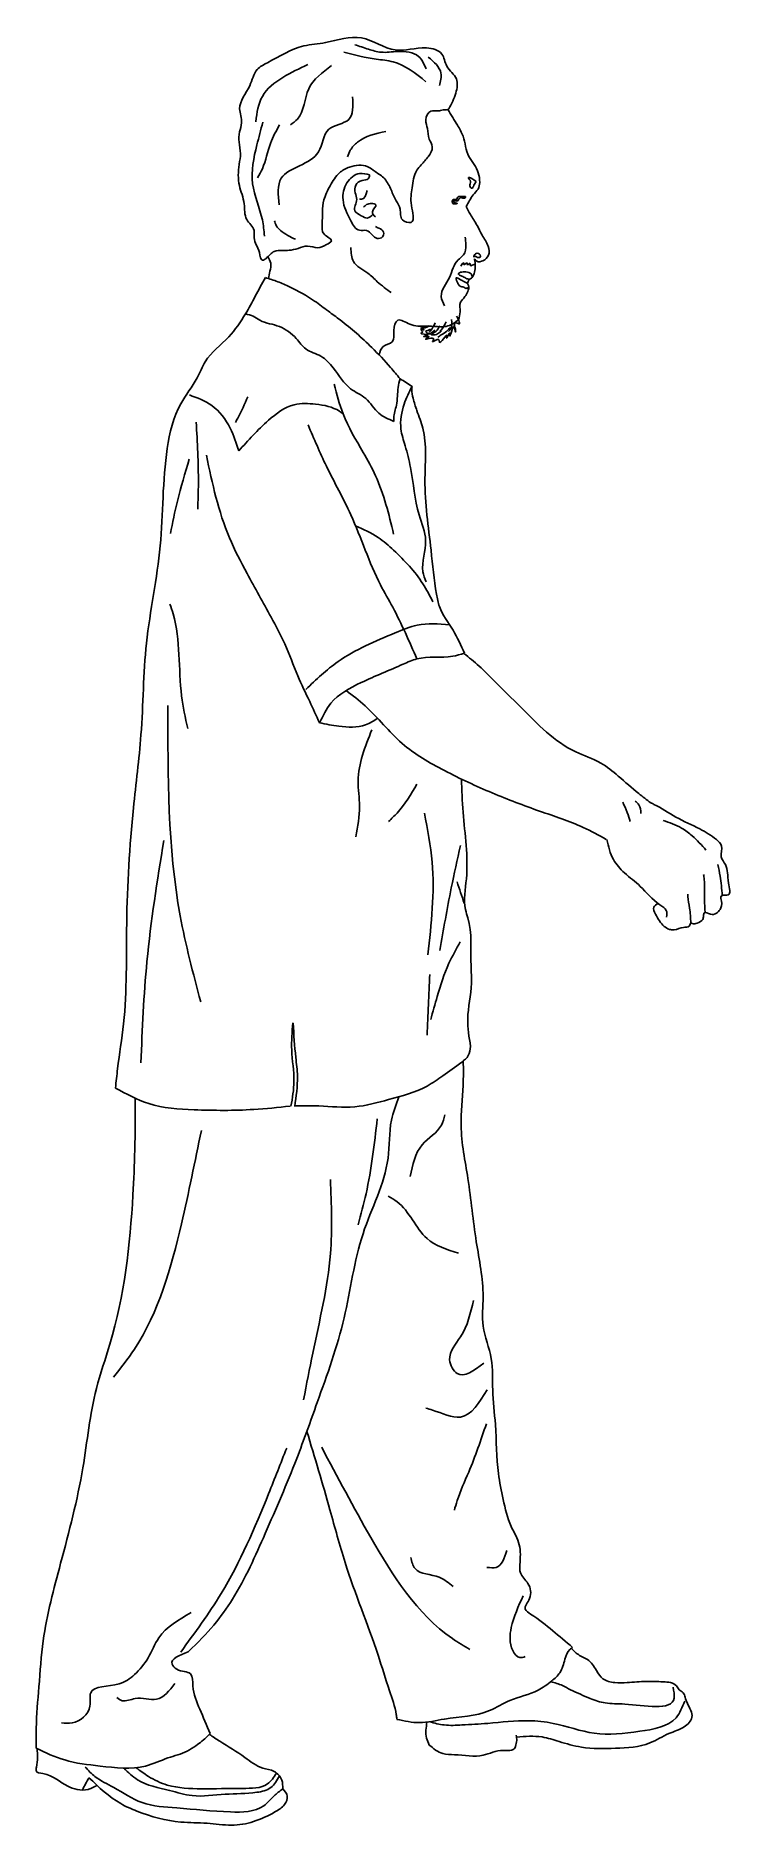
# Model space of a CAD drawing. Header units: metres. Extents: x -178 to 500, y -1 to 1743.
import ezdxf

# ---------------------------------------------------------------- set-up
doc = ezdxf.new("R2010")
doc.units = ezdxf.units.M
doc.layers.add('ceco.net 235', color=7, linetype='Continuous')

msp = doc.modelspace()

# ---------------------------------------------------------------- linework, layer by layer
at = {"layer": 'ceco.net 235', "start_tangent": (0.505609, 0.862763), "end_tangent": (0.505609, 0.862763)}
msp.add_spline([(224.5, 1671.7), (231.4, 1687), (232, 1700.9), (222.6, 1713.2), (217.9, 1725), (202.8, 1730.9), (172.5, 1729), (139.5, 1740.8), (104.6, 1736.2), (83.5, 1732.9), (47.9, 1716.5), (38, 1709.9), (30.7, 1694.1), (20.9, 1671.7), (22.8, 1657.9), (20.8, 1649.1), (20.4, 1639.2), (21.7, 1628), (20.4, 1617.5), (20.7, 1596.8), (25.3, 1579.2), (27.8, 1563.8), (34.9, 1553.2), (35.1, 1545.9), (40.1, 1531.5), (43.3, 1524), (46.3, 1525.6), (54.6, 1532.7), (62.4, 1533.6), (69, 1533.8), (77.9, 1535.6), (87.1, 1537.9), (96.9, 1536.3), (105.4, 1539.3), (110.2, 1543), (103.1, 1549.6), (101.3, 1559.4), (102.9, 1582.8), (109.1, 1596.7), (118.2, 1609.3), (127.8, 1614.8), (145.7, 1615.2), (152.8, 1610.6), (162.2, 1603.3), (168.4, 1592.6), (173.4, 1582), (177.1, 1574), (179.4, 1563.5), (187.8, 1561), (188.2, 1577.5), (188.8, 1594.8), (193.5, 1611.7), (197.8, 1617), (204.5, 1625), (208.5, 1634.6), (205.6, 1642.2), (203.9, 1652.3), (202.2, 1660.9), (207.1, 1669.2), (214.3, 1669.6), (219.1, 1670.5), (224.5, 1671.7)], degree=3, dxfattribs=at)
at = {"layer": 'ceco.net 235'}
for points in [[(202.4, 1698), (170.3, 1717.4), (154, 1720), (122.4, 1726.9)], [(202.6, 1710.5), (195.2, 1722.7), (174.9, 1727.5), (158.6, 1726.8), (146.4, 1729.7), (133.1, 1734.1)], [(87.2, 1714.8), (63, 1702.2), (43, 1683.8), (36.7, 1659.1)], [(110.3, 1713.7), (88.2, 1691.1), (77.2, 1661.7), (70.3, 1655.9)], [(215.6, 1694.2), (217, 1706.4), (204.5, 1722)], [(130.8, 1683.2), (127.1, 1661.2), (107.7, 1651.7), (97.7, 1629.6), (61.4, 1603.9), (59.3, 1578.1)], [(45.1, 1547.7), (43, 1563.4), (33.5, 1598.6), (37.7, 1636.5), (43.5, 1658.5)], [(241.6, 1576.6), (244.9, 1582.3), (248.3, 1587.9), (253.1, 1593.4), (254.7, 1600), (249.3, 1617.5), (244.1, 1625.3), (238.5, 1644.9), (233, 1655.6), (223.8, 1670.9)], [(59.8, 1655.9), (50.9, 1638), (43, 1613.3), (38.2, 1604.4)], [(163.4, 1649.6), (135.6, 1639.1), (128.7, 1631.2), (126.1, 1624.9)], [(147.5, 1607.2), (137.7, 1608.6), (125.3, 1599.4), (121.6, 1583.1), (129.2, 1562.4), (137.7, 1553.3), (144.6, 1553), (150.1, 1548.7), (154.9, 1545.4), (160, 1546.8), (161.1, 1551.4), (156.5, 1555.3), (153.1, 1556.9)], [(147.5, 1607.2), (146.2, 1603.5), (140.2, 1601.9), (134, 1597.1), (133.5, 1589.8), (134.9, 1583.3), (133.1, 1572.3), (139.3, 1567.5), (145.2, 1565.2), (150.9, 1568.9)], [(251.1, 1600.8), (246.5, 1603.9), (243.8, 1604.7), (245.9, 1600.8), (245.1, 1596.5), (247, 1594.2), (249.1, 1597.1), (251.2, 1600.8)], [(145, 1591.9), (139.7, 1583.6), (137.5, 1583.9)], [(153.3, 1566.3), (150.3, 1571.4), (153.5, 1578), (149.4, 1579.4), (144.6, 1578.3), (141.6, 1575.7)], [(241, 1586.3), (239, 1586.1), (236, 1586.2), (233.2, 1585.3), (232.2, 1583.2), (229.3, 1583.3), (227.9, 1581.3), (229.3, 1581.7), (231.2, 1581.9), (233.2, 1581.9), (234.9, 1584.3), (235.8, 1585), (239, 1584.5), (240.4, 1584.9), (241, 1586.3)], [(228, 1581.3), (228.5, 1579.5), (231.7, 1579.1), (232.9, 1579.5), (229.9, 1580.4), (229.5, 1581.7)], [(249.6, 1525.5), (252, 1523.1), (257.8, 1523.6), (263.2, 1528.9), (263, 1537.8), (257.1, 1548.5), (252.2, 1558), (245.6, 1568.7), (241.6, 1576.6)], [(75.3, 1544.5), (60.8, 1553), (56.6, 1557.8), (54.8, 1562.6)], [(168.6, 1492.5), (155, 1503.2), (145.7, 1511.6), (131.7, 1522.8), (129.3, 1536.4)], [(220.4, 1479.6), (217.3, 1488.9), (225.3, 1507.4), (233.6, 1524.4), (238.9, 1529.3), (241.2, 1539.1), (240.6, 1546.7)], [(236.3, 1518.3), (239, 1521.4), (239.4, 1519.9), (242.2, 1521.4), (242.9, 1519.7), (245, 1521), (245.6, 1518.8), (248.2, 1519.7), (250.3, 1519.8)], [(242, 1506.1), (245.6, 1505.9), (247.8, 1507.9), (249.8, 1512.4), (250.3, 1519.3), (249.8, 1524.6), (249.6, 1525.5)], [(248.9, 1528), (251.3, 1530.7), (255.2, 1529.2), (255.3, 1527.2), (252.5, 1526.8), (250.8, 1527.7), (248.3, 1527.7)], [(46, 1507.2), (36.1, 1489), (26.6, 1471.8), (10.3, 1449.6), (-12.6, 1425.2), (-20.6, 1409.4), (-36.4, 1384.3), (-49.6, 1340.8), (-56.5, 1245.7), (-69.8, 1151), (-75.2, 1061.6), (-82.5, 990.4), (-89.1, 877.9), (-92.2, 780), (-98, 736.2), (-100, 717.5)], [(46, 1507.2), (58, 1503.2), (69.6, 1498.1), (93.9, 1484.3), (107.3, 1474.4), (118.7, 1466), (149.6, 1439), (167.9, 1419.6), (177.1, 1408.6)], [(232, 1504.4), (231.8, 1507), (235.9, 1505.1), (239.3, 1503.5), (241.9, 1502.1)], [(244.1, 1498.1), (241.2, 1496.7), (239.3, 1497.7), (235.6, 1498.7), (233.3, 1501.7), (232, 1504.4)], [(242, 1506.1), (238.2, 1508.2), (234.9, 1509.7), (233.9, 1510.4), (236.1, 1512.4)], [(234, 1466.1), (235.6, 1473.8), (236, 1483.1), (240.3, 1488.6), (243, 1493.5), (243.8, 1499.6), (241.9, 1502.1)], [(236.1, 1512.4), (241.3, 1512.7), (246.3, 1510.8), (247.5, 1507.6)], [(242.8, 1501.1), (243.5, 1503.5), (244.6, 1505.7)], [(171.2, 1367.1), (156.5, 1375), (143.7, 1389.3), (129, 1398.9), (112.1, 1419.1), (100.1, 1430.5), (85.4, 1437.7), (76, 1447.8), (59.6, 1459.5), (40.7, 1465.6), (34.1, 1469.5), (26.6, 1471.8)], [(156.9, 1431.6), (160.8, 1440.1), (169.5, 1444.7), (171, 1455.5), (175, 1465.6), (186.6, 1461.8), (202, 1459.8)], [(205.5, 1460.2), (199.8, 1458.1), (197.5, 1457.9), (200.6, 1456.4), (197.5, 1456.4), (199, 1454.2), (197.5, 1453), (204.1, 1451.4), (200.2, 1449.7), (205.3, 1449.5), (202, 1447.3), (209.9, 1447.4), (208.7, 1444.8), (214.8, 1446.8), (215.4, 1444.2), (222.9, 1450.7), (222.5, 1448.1), (225.6, 1453.2), (225.6, 1450.5), (229.9, 1459.7), (231.3, 1454.2), (231.1, 1463.2), (234.5, 1462), (232.2, 1469.7)], [(202, 1459.8), (205.1, 1459.9), (216.4, 1459.3), (223.8, 1460.1), (234, 1466.1)], [(227.3, 1466.3), (226.4, 1457.2), (224.4, 1454.7)], [(206.8, 1456.9), (201.8, 1454.6)], [(210.9, 1456), (204.8, 1452.4), (201.8, 1454.6)], [(211.3, 1463.1), (206.5, 1455), (205.1, 1453.6)], [(217.5, 1455.2), (213.7, 1452.4), (209.1, 1451.3), (207.2, 1451.9)], [(215.8, 1460.3), (213.3, 1455.9), (208.3, 1452.5)], [(217.2, 1451.3), (213.8, 1449)], [(221.9, 1464.2), (217.8, 1456.9), (216, 1455)], [(225.8, 1458.6), (222.6, 1454.9), (217.2, 1451.3)], [(113.1, 1403.3), (121.6, 1374.4), (141.2, 1336.8), (153.3, 1314), (170.9, 1257.2)], [(177.1, 1408.6), (175.3, 1400.2), (173.6, 1382.8), (171, 1370.5), (171.2, 1367.1)], [(188.8, 1401.2), (177.1, 1408.6)], [(182.2, 1343.4), (178, 1359.7), (181.1, 1383.9), (188.8, 1401.2)], [(239.8, 1141.1), (228.7, 1163.7), (215.5, 1186.6), (212.6, 1198.7), (207.3, 1241.5), (201.4, 1310.4), (199.3, 1360.4), (193.5, 1377.6), (189.8, 1389.7), (188.5, 1397.9), (188.8, 1401.2)], [(-28.1, 1392.8), (-6.2, 1382.5), (11.6, 1360.5), (20.1, 1338.3)], [(28.9, 1390.9), (19.1, 1370.3), (16.8, 1366.1)], [(20.1, 1338.3), (48.9, 1368.1), (74, 1383.3), (94.9, 1383.8), (118, 1377), (121.6, 1374.4)], [(-21.4, 1366.4), (-19.3, 1306.9), (-19.9, 1281.4)], [(193.5, 1135.6), (170, 1185.9), (158.1, 1207.7), (129.2, 1276), (105.4, 1323.5), (87.6, 1363.6)], [(202.5, 1210.6), (199.4, 1220.6), (202, 1250.9), (195.7, 1276), (187.3, 1322), (182.2, 1343.4)], [(-46.5, 1257.9), (-39.7, 1289.2), (-28.2, 1330.4)], [(-11.5, 1334), (10.9, 1253.7), (28.2, 1218.8), (51.5, 1176.3), (64.9, 1150.3), (77.5, 1119.1), (89.1, 1094.1), (98.7, 1073.3)], [(133.8, 1265.3), (155.7, 1254), (170.9, 1241.5), (199.3, 1208.9), (209.1, 1191.3)], [(-29.7, 1067.9), (-35.6, 1099.5), (-43.9, 1179.5), (-47, 1189)], [(98.7, 1073.3), (109.8, 1092.4), (139.2, 1112.5), (180.3, 1130.5), (193.5, 1135.6), (228.4, 1138.2), (239.8, 1141.1)], [(124.6, 1104.8), (143.1, 1089.9), (179.1, 1053.3), (220.4, 1026.8), (267, 1005), (313.1, 987.3), (355.6, 971.4), (378, 959.7)], [(-17, 801.4), (-37, 885.4), (-48.9, 1090.3)], [(149.7, 1066.5), (136.3, 1016.7), (137.7, 992.1), (134, 962.4)], [(193.6, 1013.7), (174.2, 985.4), (166, 977.3)], [(401.1, 977.1), (398.4, 985.9), (394.1, 996)], [(411.8, 984.9), (409.7, 993.5), (406, 997)], [(428.4, 897.3), (424.3, 893.8), (425.9, 886.9), (434.5, 875), (439.4, 872.1), (443.9, 871.6), (453.3, 874), (457.6, 874.6), (459.4, 876.3), (460.6, 878.5), (461.8, 877.8), (466.5, 878.2), (472.1, 881.8), (472.6, 885.4), (473.5, 888.2), (479.4, 886.8), (485.3, 887.8), (488.8, 891.4), (490.2, 899.5), (489.9, 904.3), (494.1, 905.5), (496.6, 905.7), (497.1, 917.2), (494, 935.2), (490, 942.8), (490.3, 953.3), (485.4, 959.5), (469, 970), (445.7, 981.5), (424.4, 993.9), (421.4, 995.3)], [(204.2, 847.3), (208.4, 937.6), (200.8, 985.3)], [(475.1, 949.4), (461.7, 963.2), (451.3, 970.8), (433.3, 978.2)], [(378.5, 959.7), (385, 940.1), (395.7, 927.1), (411.1, 914), (430.3, 896), (436.4, 890.6), (436.6, 884)], [(-75.3, 742.1), (-69.4, 840.7), (-53, 958.6)], [(215.9, 851.5), (227, 912.4), (235.9, 953.8)], [(474.4, 888.5), (473.6, 901.2), (473.4, 920.6), (472.7, 925.7)], [(239.6, 897.5), (232.7, 918.4)], [(460.3, 878.4), (459.1, 892.8), (457.5, 904.2), (457.4, 906.5)], [(235.8, 860), (224.8, 839), (213.3, 806.6), (207, 784.1)], [(206, 828.1), (203.4, 769)], [(70.9, 699.7), (73.8, 724), (71.6, 754.5), (72.7, 781)], [(74.5, 699.6), (77.2, 728.9), (75.6, 747.2), (73, 780.6)], [(73.9, 700), (98.1, 700), (133, 699.2), (166, 706.2), (203.4, 719.4), (218.8, 729.5), (237.2, 742.7), (243.6, 749.1), (245.9, 758.1)], [(-100, 717.5), (-67.7, 702.3), (-23.5, 696.3), (34.6, 696.6), (70.1, 699.8)], [(154.9, 687.4), (144, 614.5), (136.4, 584.3)], [(187.1, 631.4), (198.7, 662.2), (217.4, 681.3), (220.7, 691.5)], [(-16.4, 676.2), (-35.8, 585.2), (-81.6, 463), (-101.9, 435.6)], [(83.2, 413.7), (92.1, 459.1), (109.3, 556.1), (109.3, 628.4)], [(233.9, 556.4), (203.4, 570.9), (174.2, 606.7), (165.6, 612)], [(248.6, 510.3), (236, 475.1), (225.4, 452.6), (232.7, 439.3), (258.6, 449.3)], [(261.9, 423.4), (236, 396.9), (208.8, 403.6), (202.2, 405.5)], [(261.2, 390.3), (244, 343.3), (232.7, 315.4), (230, 306.1)], [(-36.5, 167.9), (2.9, 224.9), (49.1, 322.2), (66.7, 366.6)], [(100.8, 367.6), (148.6, 279.6), (228.2, 181), (245.2, 170.4)], [(281.2, 266.8), (270.8, 250.4), (261.8, 250.4)], [(228.8, 231.6), (215.3, 240.8), (191.8, 249.2), (187.6, 260.1)], [(297, 222.7), (285.5, 191.8), (287, 169.3), (293.9, 162.5), (299.1, 163.5)], [(-26.4, 206.3), (-57.8, 181.7), (-68.2, 162.3), (-81.6, 145.9), (-96.6, 136.9), (-124.2, 128), (-124.9, 115.3), (-142.1, 98.9), (-152.5, 98.9)], [(-7.8, 88.5), (-17.9, 112.2), (-24.6, 135), (-27.1, 146.6), (-40.3, 151.1), (-44.9, 156.1), (-29.1, 168.1)], [(174.1, 102.3), (196, 99.1), (220.4, 102.6), (264.3, 110.8), (284.2, 120.7), (311.5, 130.7), (324.8, 139.8), (332.7, 147.7), (337.7, 160.9), (342.6, 170.4), (345.2, 172.4)], [(-42.1, 137.2), (-60, 122), (-81, 122.6), (-93.5, 120.5), (-98.8, 123.6)], [(-177.2, 74.2), (-149.5, 62.7), (-115.1, 56.8), (-70.7, 56.8), (-48.9, 64.7), (-30.3, 71.3), (-21.7, 76.6), (-10.4, 85.9), (-7.8, 88.5)], [(205.4, 77.3), (218.7, 69), (230.3, 67.8), (258.1, 67.3), (277.9, 72.1), (288.7, 74), (289.6, 76)], [(289.6, 76), (290.8, 81.7), (290.2, 87)], [(62.9, 34.6), (54.4, 27.7), (44.3, 18.1), (12, 12.1), (-40.4, 16), (-74.2, 21.2), (-101.8, 35.9), (-120, 46.6), (-129.5, 55.8)], [(-132.3, 33.5), (-125.9, 45.4)], [(-125.9, 45.4), (-94.9, 20.2), (-79.2, 12.9), (-36.3, 2.2), (-10.8, 1.1), (13, -0.8), (34.4, 2.7), (55.3, 12.1), (64.5, 19.2), (67.3, 27.5), (62.9, 34.6)]]:
    msp.add_spline(points, degree=3, dxfattribs=at)
for points, knots in [([(48.3, 1527.3), (49.5, 1525.4), (52.2, 1521.1), (50.4, 1513.6), (49.3, 1508.6), (48.9, 1506.3)], [0, 0, 0, 0, 6.624191, 14.602569, 21.908266, 21.908266, 21.908266, 21.908266]), ([(85.4, 1105.9), (95.4, 1115.5), (120.7, 1139.5), (160.1, 1155.8), (196.4, 1171.1), (214.6, 1169.9), (225.3, 1168.9)], [0, 0, 0, 0, 41.423501, 103.735856, 126.510128, 158.033618, 158.033618, 158.033618, 158.033618]), ([(421.4, 995.3), (417.4, 998.3), (406.5, 1006.6), (391.1, 1020.5), (371.8, 1036.4), (333.8, 1048.2), (302.5, 1081.3), (272.5, 1110.3), (254.8, 1128.6), (244.3, 1137), (239.3, 1141)], [0, 0, 0, 0, 14.788396, 41.094626, 62.418552, 89.132404, 158.111885, 194.296388, 215.131769, 234.4145, 234.4145, 234.4145, 234.4145]), ([(98.7, 1073.3), (104.9, 1072.1), (119.6, 1069.1), (140.2, 1068.3), (151.5, 1075.3), (155.3, 1077.7)], [0, 0, 0, 0, 19.106935, 45.212526, 58.47379, 58.47379, 58.47379, 58.47379]), ([(245.9, 758.1), (244.4, 767), (240.8, 787.4), (248, 813.5), (245, 846.4), (247.9, 871.1), (238, 898.2), (245.4, 933.3), (238.5, 975.3), (237.2, 1007.8), (236.9, 1018.6)], [0, 0, 0, 0, 26.814122, 61.787704, 78.60306, 125.813008, 133.973664, 164.121975, 228.970869, 261.460098, 261.460098, 261.460098, 261.460098]), ([(490.9, 905), (490.4, 911.4), (489.6, 921.5), (487.5, 931.5), (486.7, 935.2)], [0.212219, 0.212219, 0.212219, 0.212219, 19.426316, 30.759357, 30.759357, 30.759357, 30.759357]), ([(345.2, 172.4), (338.7, 177.9), (325.1, 189.3), (311.2, 200.7), (295.9, 210.1), (306.2, 221), (303.6, 235.1), (293.4, 243.1), (294, 257.1), (295.4, 272.9), (283, 292.4), (277.7, 316), (270.8, 349), (271.3, 385), (266.3, 422), (268.5, 454.8), (255.4, 483.8), (260.2, 522.8), (249.7, 570.3), (244.9, 626), (234.1, 676.6), (239.1, 714.9), (238.8, 735.9), (238.7, 743.8)], [0, 0, 0, 0, 25.300419, 52.243053, 59.294399, 70.579007, 85.329323, 98.121515, 105.995885, 125.383301, 144.851988, 172.410397, 197.990319, 245.731193, 279.626196, 310.133208, 342.917492, 371.407939, 425.484363, 487.581584, 539.689372, 578.83415, 602.62859, 602.62859, 602.62859, 602.62859]), ([(-80.7, 707.4), (-80.7, 690.6), (-80.9, 659.3), (-84.2, 579), (-93.1, 499.9), (-123.7, 414.6), (-130.4, 341.3), (-151.8, 260.3), (-170.8, 189.8), (-174.3, 135.5), (-177.5, 100.6), (-177.3, 80.7), (-177.2, 74.2)], [0.82595, 0.82595, 0.82595, 0.82595, 51.178704, 94.742968, 242.003931, 287.258456, 365.546111, 461.199794, 538.547648, 583.728235, 624.091349, 643.445757, 643.445757, 643.445757, 643.445757]), ([(-29.1, 168.1), (-19.5, 177.4), (-4.2, 192.9), (22.4, 230.1), (46.9, 285.8), (74.7, 349.6), (99.5, 419.9), (125.7, 491.9), (135.2, 574.7), (168.3, 634.8), (165.9, 682.2), (173.2, 701.4), (176.1, 708.9)], [0, 0, 0, 0, 33.987208, 65.129217, 136.525181, 215.706219, 274.014482, 360.357523, 444.485022, 522.097282, 559.101879, 583.133364, 583.133364, 583.133364, 583.133364]), ([(86.4, 382.9), (94.1, 357.5), (106.8, 315), (126.4, 241.2), (150.4, 183.9), (165.3, 134.1), (172.8, 113.5), (173.8, 104), (174, 102.5)], [8.070544, 8.070544, 8.070544, 8.070544, 87.770594, 141.078529, 236.984515, 273.490188, 297.355014, 302.102893, 302.102893, 302.102893, 302.102893]), ([(290.5, 85.1), (299.1, 85.8), (313.2, 86.8), (333.7, 80.1), (357.1, 73.3), (387, 74), (417.1, 75.3), (437.4, 89), (452.9, 92.8), (464.7, 104.7), (457.7, 115.6), (454.8, 123.1), (453.6, 128.8), (448.5, 130.5), (445.4, 138.2), (431.7, 139), (416.4, 139.6), (400.4, 138.1), (386.4, 137.6), (374.2, 140.3), (367.9, 151), (361.8, 160.6), (351, 164.3), (346.4, 169), (344, 171.5)], [0, 0, 0, 0, 24.696487, 41.862039, 64.299993, 97.492769, 131.429523, 152.030448, 168.532502, 180.325428, 194.648398, 200.940829, 205.728048, 210.739642, 215.235597, 228.757533, 245.348815, 263.812099, 275.976053, 287.981315, 298.222284, 312.088325, 320.824517, 331.335638, 331.335638, 331.335638, 331.335638]), ([(443, 133.7), (443.8, 129.9), (448.1, 108.5), (403.5, 118.5), (378.4, 117), (363.7, 121.8), (352.8, 126.9), (343.6, 130.6), (334.5, 136.1), (327.8, 138), (323.8, 139)], [0, 0, 0, 0, 10.73448, 59.013802, 78.213035, 93.604954, 103.670791, 114.559748, 123.295951, 135.443298, 135.443298, 135.443298, 135.443298]), ([(454.4, 120.1), (452.1, 114.2), (444.9, 96), (407.2, 89.8), (367.2, 85.3), (332.1, 98.5), (297.1, 102.3), (267.5, 98.3), (240.1, 97), (221, 95.9), (210.7, 98.6), (206, 100)], [0, 0, 0, 0, 18.28442, 56.071418, 100.342246, 141.644805, 165.375849, 205.462513, 230.572533, 247.8981, 262.395414, 262.395414, 262.395414, 262.395414]), ([(62.9, 34.6), (62.9, 37.5), (62.9, 44.2), (55, 53.1), (40, 54.1), (23.9, 67.6), (6.2, 77.7), (-5.2, 85.4), (-8.6, 87.7)], [0, 0, 0, 0, 8.437675, 19.833158, 31.395509, 51.593692, 80.655356, 92.967176, 92.967176, 92.967176, 92.967176]), ([(203.3, 99.6), (202.5, 94.2), (201.4, 86.5), (204.5, 79.5), (205.4, 77.3)], [0.465755, 0.465755, 0.465755, 0.465755, 16.152408, 23.228319, 23.228319, 23.228319, 23.228319]), ([(-176.3, 73.8), (-175.9, 68.1), (-175.5, 61.1), (-178.3, 50.4), (-161.5, 49.1), (-152.4, 38.9), (-137.2, 33.5), (-128.9, 33.1), (-124.4, 34.8), (-123.3, 35.2)], [1.279978, 1.279978, 1.279978, 1.279978, 19.304266, 22.916161, 29.966926, 57.082686, 66.931956, 77.41182, 81.093658, 81.093658, 81.093658, 81.093658]), ([(-91.7, 54.7), (-87.5, 50.6), (-75.4, 38.6), (-50.4, 34.5), (-22.5, 25.5), (6.6, 30.4), (31.8, 29.5), (52.5, 34.1), (57.3, 42.9), (59.6, 47.3)], [0.46139, 0.46139, 0.46139, 0.46139, 17.774629, 50.677028, 73.132106, 105.402007, 136.31549, 150.660242, 164.91409, 164.91409, 164.91409, 164.91409]), ([(56.9, 50), (54.3, 46), (46.8, 34.8), (17.4, 35.3), (-13.7, 34.2), (-45.8, 35.4), (-66.7, 45.3), (-76, 52.2), (-79.8, 55.1)], [0, 0, 0, 0, 13.794335, 38.503629, 78.656323, 112.012085, 132.281126, 146.763972, 146.763972, 146.763972, 146.763972])]:
    msp.add_open_spline(points, degree=3, knots=knots, dxfattribs=at)
msp.add_open_spline([(-123.3, 35.2), (-121.5, 36.1), (-119.8, 37), (-118, 38)], degree=3, dxfattribs=at)

doc.saveas('drawing.dxf')
